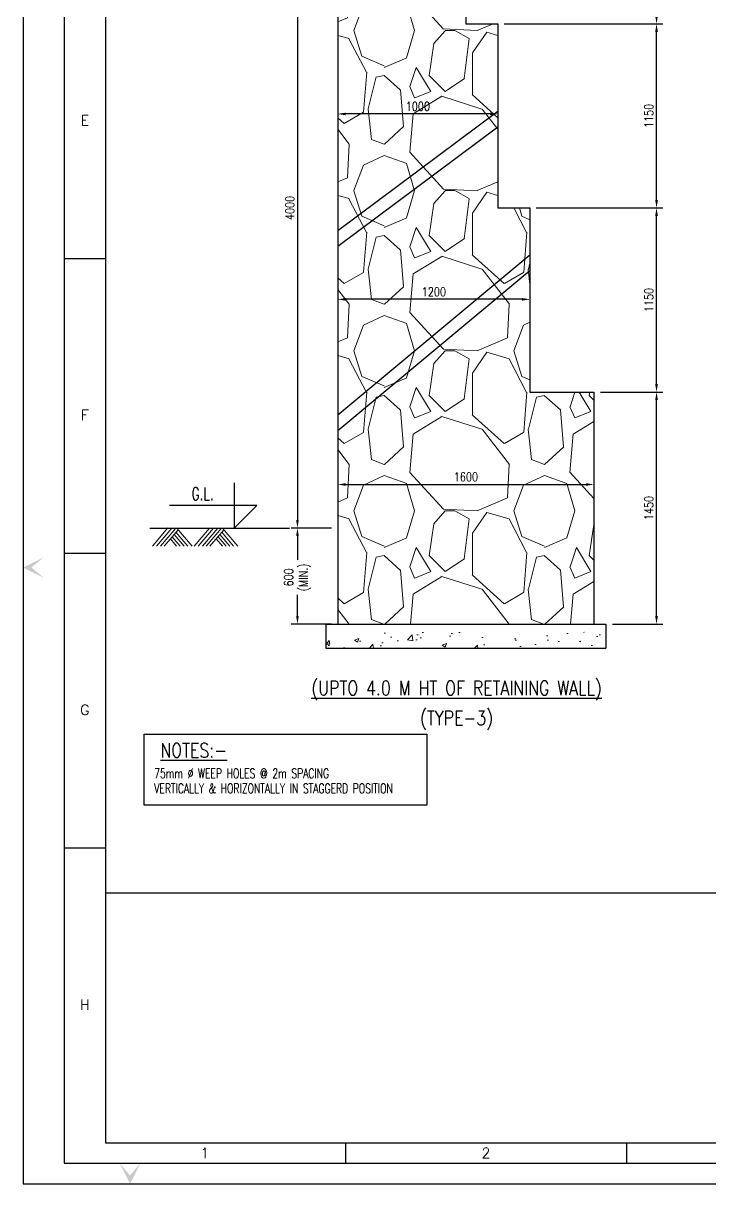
# Model space of a CAD drawing. Extents: x 455722 to 1142355, y -625363 to -272741.
# Drawn here: x 646689 to 668132, y -356295 to -320042 of the extents above; entities that cross this region are included whole.
import ezdxf
from ezdxf.enums import TextEntityAlignment as Align
from ezdxf.lldxf.tags import DXFTag

# ---------------------------------------------------------------- set-up
doc = ezdxf.new("R2010")
doc.units = 0
doc.header["$LTSCALE"] = 500
doc.header["$MEASUREMENT"] = 0
doc.layers.get('DEFPOINTS').update_dxf_attribs({"color": 4})
for name, color, linetype in [('BENOS', 4, 'Continuous'), ('FOOT', 4, 'Continuous'), ('PNA', 10, 'Continuous'), ('S-DIM-1', 5, 'Continuous'), ('S-TEXT', 2, 'Continuous'), ('S-TEXT-1', 4, 'Continuous'), ('S-TITIL', 6, 'Continuous')]:
    doc.layers.add(name, color=color, linetype=linetype)
doc.layers.add('hatch', color=7, linetype='Continuous', lineweight=5)
doc.layers.add('RIDE-PROFILE', color=8, linetype='Continuous', lineweight=25)
doc.styles.add('ROMANS', font='r.shx', dxfattribs={"width": 0.8, "height": 275, "bigfont": 'bigfont.shx'})
tags = doc.linetypes.add('HIDDEN', pattern=[0.375, 0.25, -0.125]).pattern_tags.tags
tags[6:7] = [DXFTag(74, 4), DXFTag(75, 0), DXFTag(340, '0'), DXFTag(46, 1.0), DXFTag(50, 0.0), DXFTag(44, 0.0), DXFTag(45, 0.0)]
tags[4:5] = [DXFTag(74, 4), DXFTag(75, 0), DXFTag(340, '0'), DXFTag(46, 1.0), DXFTag(50, 0.0), DXFTag(44, 0.0), DXFTag(45, 0.0)]
doc.dimstyles.new('dim20', dxfattribs={"dimtxt": 250, "dimasz": 250, "dimexe": 200, "dimexo": 200, "dimgap": 100, "dimtad": 1, "dimdec": 0, "dimlfac": 0.2, "dimzin": 0, "dimdsep": 46, "dimtxsty": 'ROMANS', "dimcen": 0, "dimclrd": 5, "dimclre": 5, "dimclrt": 4, "dimadec": 0, "dimazin": 0, "dimtfac": 1, "dimtdec": 0, "dimtix": 1, "dimtofl": 0, "dimtmove": 2, "dimatfit": 3, "dimfxl": 0, "dimtolj": 1, "dimtzin": 0, "dimlwd": -1, "dimlwe": -1, "dimarcsym": 0})

# ---------------------------------------------------------------- blocks, each defined once
blk = doc.blocks.new('*D240')
at = {"layer": 'DEFPOINTS', "color": 0, "transparency": 16777216}
for p in [(656514, -334451), (664514, -334451), (664514, -334451)]:
    blk.add_point(p, dxfattribs=at)
at = {"layer": 'S-DIM-1', "color": 5, "transparency": 16777216}
blk.add_line((656764, -334451), (664264, -334451), dxfattribs=at)
for points in [[(656764, -334409), (656764, -334493), (656514, -334451)], [(664264, -334409), (664264, -334493), (664514, -334451)]]:
    blk.add_solid(points, dxfattribs=at)
at = {"layer": 'S-DIM-1', "color": 4, "transparency": 16777216, "insert": (660514, -334213), "char_height": 275, "attachment_point": 5, "style": 'ROMANS'}
blk.add_mtext('\\A1;1600', dxfattribs=at)
blk = doc.blocks.new('*D241')
at = {"layer": 'DEFPOINTS', "color": 0, "transparency": 16777216}
for p in [(656514, -328667), (656514, -328667), (662514, -328667)]:
    blk.add_point(p, dxfattribs=at)
at = {"layer": 'S-DIM-1', "color": 5, "transparency": 16777216}
blk.add_line((662264, -328667), (656764, -328667), dxfattribs=at)
for points in [[(656764, -328626), (656764, -328709), (656514, -328667)], [(662264, -328626), (662264, -328709), (662514, -328667)]]:
    blk.add_solid(points, dxfattribs=at)
at = {"layer": 'S-DIM-1', "color": 4, "transparency": 16777216, "insert": (659514, -328430), "char_height": 275, "attachment_point": 5, "style": 'ROMANS'}
blk.add_mtext('\\A1;1200', dxfattribs=at)
blk = doc.blocks.new('*D242')
at = {"layer": 'DEFPOINTS', "color": 0, "transparency": 16777216}
for p in [(656514, -322876), (656514, -322876), (661514, -322876)]:
    blk.add_point(p, dxfattribs=at)
at = {"layer": 'S-DIM-1', "color": 5, "transparency": 16777216}
blk.add_line((661264, -322876), (656764, -322876), dxfattribs=at)
for points in [[(656764, -322835), (656764, -322918), (656514, -322876)], [(661264, -322835), (661264, -322918), (661514, -322876)]]:
    blk.add_solid(points, dxfattribs=at)
at = {"layer": 'S-DIM-1', "color": 4, "transparency": 16777216, "insert": (659014, -322639), "char_height": 275, "attachment_point": 5, "style": 'ROMANS'}
blk.add_mtext('\\A1;1000', dxfattribs=at)
blk = doc.blocks.new('*D243')
at = {"layer": 'DEFPOINTS', "color": 0, "transparency": 16777216}
for p in [(664514, -331562), (666469, -331562), (664889, -338812)]:
    blk.add_point(p, dxfattribs=at)
at = {"layer": 'S-DIM-1', "color": 5, "transparency": 16777216}
for p, q in [((664714, -331562), (666669, -331562)), ((666469, -338562), (666469, -331812)), ((665089, -338812), (666669, -338812))]:
    blk.add_line(p, q, dxfattribs=at)
for points in [[(666427, -331812), (666511, -331812), (666469, -331562)], [(666427, -338562), (666511, -338562), (666469, -338812)]]:
    blk.add_solid(points, dxfattribs=at)
at = {"layer": 'S-DIM-1', "color": 4, "transparency": 16777216, "insert": (666231, -335187), "char_height": 275, "attachment_point": 5, "rotation": 90, "style": 'ROMANS'}
blk.add_mtext('\\A1;1450', dxfattribs=at)
blk = doc.blocks.new('*D244')
at = {"layer": 'DEFPOINTS', "color": 0, "transparency": 16777216}
for p in [(662514, -325812), (666469, -325812), (664514, -331562)]:
    blk.add_point(p, dxfattribs=at)
at = {"layer": 'S-DIM-1', "color": 5, "transparency": 16777216}
for p, q in [((662714, -325812), (666669, -325812)), ((666469, -331312), (666469, -326062)), ((664714, -331562), (666669, -331562))]:
    blk.add_line(p, q, dxfattribs=at)
for points in [[(666427, -326062), (666511, -326062), (666469, -325812)], [(666427, -331312), (666511, -331312), (666469, -331562)]]:
    blk.add_solid(points, dxfattribs=at)
at = {"layer": 'S-DIM-1', "color": 4, "transparency": 16777216, "insert": (666231, -328687), "char_height": 275, "attachment_point": 5, "rotation": 90, "style": 'ROMANS'}
blk.add_mtext('\\A1;1150', dxfattribs=at)
blk = doc.blocks.new('*D245')
at = {"layer": 'DEFPOINTS', "color": 0, "transparency": 16777216}
for p in [(661514, -320062), (666469, -320062), (662514, -325812)]:
    blk.add_point(p, dxfattribs=at)
at = {"layer": 'S-DIM-1', "color": 5, "transparency": 16777216}
for p, q in [((661714, -320062), (666669, -320062)), ((666469, -325562), (666469, -320312)), ((662714, -325812), (666669, -325812))]:
    blk.add_line(p, q, dxfattribs=at)
for points in [[(666427, -320312), (666511, -320312), (666469, -320062)], [(666427, -325562), (666511, -325562), (666469, -325812)]]:
    blk.add_solid(points, dxfattribs=at)
at = {"layer": 'S-DIM-1', "color": 4, "transparency": 16777216, "insert": (666231, -322937), "char_height": 275, "attachment_point": 5, "rotation": 90, "style": 'ROMANS'}
blk.add_mtext('\\A1;1150', dxfattribs=at)
blk = doc.blocks.new('*D246')
at = {"layer": 'DEFPOINTS', "color": 0, "transparency": 16777216}
for p in [(666469, -315812), (667544, -315812), (661514, -320062)]:
    blk.add_point(p, dxfattribs=at)
at = {"layer": 'S-DIM-1', "color": 5, "transparency": 16777216}
for p, q in [((667344, -315812), (666269, -315812)), ((666469, -319812), (666469, -316062)), ((661714, -320062), (666669, -320062))]:
    blk.add_line(p, q, dxfattribs=at)
for points in [[(666427, -316062), (666511, -316062), (666469, -315812)], [(666427, -319812), (666511, -319812), (666469, -320062)]]:
    blk.add_solid(points, dxfattribs=at)
at = {"layer": 'S-DIM-1', "color": 4, "transparency": 16777216, "insert": (666231, -317937), "char_height": 275, "attachment_point": 5, "rotation": 90, "style": 'ROMANS'}
blk.add_mtext('\\A1;850', dxfattribs=at)
blk = doc.blocks.new('*D247')
at = {"layer": 'DEFPOINTS', "color": 0, "transparency": 16777216}
for p in [(656514, -315812), (655254, -335812), (656514, -335812)]:
    blk.add_point(p, dxfattribs=at)
at = {"layer": 'S-DIM-1', "color": 5, "transparency": 16777216}
for p, q in [((656314, -315812), (655054, -315812)), ((655254, -316062), (655254, -335562)), ((656314, -335812), (655054, -335812))]:
    blk.add_line(p, q, dxfattribs=at)
for points in [[(655213, -316062), (655296, -316062), (655254, -315812)], [(655213, -335562), (655296, -335562), (655254, -335812)]]:
    blk.add_solid(points, dxfattribs=at)
at = {"layer": 'S-DIM-1', "color": 4, "transparency": 16777216, "insert": (655017, -325812), "char_height": 275, "attachment_point": 5, "rotation": 90, "style": 'ROMANS'}
blk.add_mtext('\\A1;4000', dxfattribs=at)
blk = doc.blocks.new('*D233')
at = {"layer": 'DEFPOINTS', "color": 0, "transparency": 16777216}
for p in [(656514, -335812), (655254, -338812), (656514, -338812)]:
    blk.add_point(p, dxfattribs=at)
at = {"layer": 'S-DIM-1', "color": 5, "transparency": 16777216}
for p, q in [((656314, -335812), (655054, -335812)), ((655254, -336062), (655254, -336809)), ((655254, -338562), (655254, -337899)), ((656314, -338812), (655054, -338812))]:
    blk.add_line(p, q, dxfattribs=at)
for points in [[(655213, -336062), (655296, -336062), (655254, -335812)], [(655213, -338562), (655296, -338562), (655254, -338812)]]:
    blk.add_solid(points, dxfattribs=at)
at = {"layer": 'S-DIM-1', "color": 4, "transparency": 16777216, "insert": (655254, -337354), "char_height": 275, "attachment_point": 5, "rotation": 90, "style": 'ROMANS'}
blk.add_mtext('\\A1;600\\P(MIN.)', dxfattribs=at)
blk = doc.blocks.new('FOLDER')
at = {"layer": 'PNA'}
for points in [[(-1250, 2500), (0, 0), (0, 1000)], [(1250, 2500), (0, 0), (0, 1000)]]:
    blk.add_solid(points, dxfattribs=at)
blk = doc.blocks.new('SHEET')
at = {"color": 1}
blk.add_line((762042, -118391, -8), (676135, -118391, -8), dxfattribs=at)
at = {"elevation": -8, "flags": 128}
blk.add_lwpolyline([(674017, -125881), (763101, -125881), (763101, -63214), (674017, -63214)], close=True, dxfattribs=at)
at = {"layer": 'PNA'}
for p, q in [((675076, -102021, -8), (676135, -102021, -8)), ((675076, -109621, -8), (676135, -109621, -8)), ((675076, -117221, -8), (676135, -117221, -8)), ((682323, -124822, -8), (682323, -125351, -8)), ((689570, -124822, -8), (689570, -125351, -8))]:
    blk.add_line(p, q, dxfattribs=at)
at = {"layer": 'PNA', "color": 1, "elevation": -8}
for points in [[(675076, -125351), (762572, -125351), (762572, -63743), (675076, -63743)], [(676135, -124822), (762042, -124822), (762042, -64273), (676135, -64273)]]:
    blk.add_lwpolyline(points, close=True, dxfattribs=at)
at = {"layer": 'PNA', "xscale": 0.2118545526379952, "yscale": 0.2118545526379952, "zscale": 0.2118545526379952, "rotation": 270}
blk.add_blockref('FOLDER', (674017, -109992, -8), dxfattribs=at)
at = {"layer": 'PNA', "xscale": 0.2118545530764889, "yscale": 0.2118545530764889, "zscale": 0.2118545530764889}
blk.add_blockref('FOLDER', (676771, -125881, -8), dxfattribs=at)
at = {"layer": 'PNA', "style": 'ROMANS'}
for s, p in [('E', (675605, -98461, -8)), ('F', (675605, -106061, -8)), ('G', (675605, -113661, -8)), ('H', (675605, -121262, -8)), ('1', (678700, -125086, -8)), ('2', (685947, -125086, -8))]:
    blk.add_text(s, height=265, dxfattribs=at).set_placement(p, align=Align.MIDDLE)

msp = doc.modelspace()

# ---------------------------------------------------------------- hatches: boundary and pattern name
at = {"layer": 'hatch'}
h = msp.add_hatch(dxfattribs=at)
h.set_pattern_fill('GRAVEL', color=256, scale=5000, angle=90, style=0)
h.set_pattern_definition([(318.0128, (147933.9, -381705.12), (45000.0067, -39999.99116), [672.68, -66595.44]), (274.9697, (148433.91, -382155.12), (-4999.956535, 60000.00526), [1154.34, -114279.625]), (222.5104, (148533.9, -383305.12), (55000.04337, 49999.9536), [813.94, -80580.16]), (357.2737, (149783.91, -385255.12), (-100000.00147, 4999.98009), [1051.19, -104067.79]), (22.8337, (150833.91, -385305.12), (-59999.98206, -25000.04953), [1030.775, -102046.865]), (87.2737, (151783.91, -384905.12), (-4999.98009, -100000.00147), [1051.19, -104067.79]), (127.6942, (151833.91, -383855.12), (49999.952026, -65000.03673), [1390.145, -137624.245]), (162.2553, (150983.91, -382755.12), (-109999.981156, 35000.053814), [1312.44, -129931.605]), (211.4296, (149733.91, -382355.12), (-64999.97518, -40000.04117), [1054.75, -104420.365]), (265.2364, (148833.9, -382905.1), (4999.95766, 55000.00473), [1204.16, -59003.815]), (312.3974, (148733.91, -384105.12), (54999.96041, -60000.036755), [1557.24, -154166.875]), (228.8141, (149833.9, -380305.1), (-29999.98657, -35000.01473), [531.505, -52619.22]), (261.4692, (149483.9, -380705.12), (10000.03955, 64999.99142), [1011.185, -100107.555]), (315, (149334, -381705), (5000.002, -9e-13), [707.105, -6363.96]), (293.1986, (148733.9, -382055.1), (-10000.0066, 24999.99865), [380.79, -37698.075]), (21.8014, (148883.9, -382405.1), (-15000.0014, -4999.9996), [538.515, -26387.31]), (120.9638, (149383.9, -382205.1), (-10000.0124, 14999.9901), [874.645, -28280.115]), (251.5651, (148933.9, -381455.1), (4999.992, 10000.002), [632.455, -15178.935]), (106.3895, (148883.9, -385305.12), (-14999.96355, 50000.01099), [886, -87714.225]), (160.3462, (148633.9, -384455.12), (55000.01068, -19999.97624), [743.305, -73587.04]), (23.1986, (147933.9, -381455.1), (-24999.99865, -10000.0066), [761.575, -37317.29]), (73.6105, (148633.9, -381155.12), (-14999.96355, -50000.01099), [886, -87714.225]), (69.444, (151983.9, -385305.1), (-9999.98, -25000.0092), [854.4, -41865.62]), (24.7751, (152283.9, -384505.12), (-55000.0171, -24999.96095), [715.89, -70873.215]), (156.8014, (152933.9, -381405.1), (-24999.99865, 10000.0066), [761.575, -37317.29]), (107.354, (152233.9, -381105.12), (19999.97251, -65000.0101), [838.155, -82977.12]), (159.444, (152933.9, -383855.1), (25000.0092, -9999.98), [427.2, -42292.82]), (191.3099, (152933.9, -381705.1), (-20000.0038, -4999.9882), [254.95, -25240.145]), (255.9638, (152683.9, -381755.1), (4999.9903, 15000.0027), [1030.775, -19584.75]), (276.009, (152433.9, -382755.12), (-4999.99659, 49999.99875), [955.25, -94569.615]), (33.6901, (149833.9, -382205.1), (-9999.9978, -5000.0067), [721.11, -17306.645]), (83.1572, (150433.91, -381805.12), (10000.03999, 84999.99683), [1258.97, -124637.815]), (150.9454, (150583.9, -380555.1), (35000.00192, -20000.00014), [514.78, -50963.37]), (180, (150134, -380305), (-5000, -5000), [300, -4700]), (210.2564, (152283.9, -382855.12), (35000.01228, 19999.97443), [694.62, -68767.6]), (138.0128, (151683.9, -383205.12), (-45000.0067, 39999.99116), [1345.36, -65922.76]), (90, (150684, -382305), (-5000, 5000), [1300, -3700]), (55.3048, (150683.9, -381005.12), (-35000.04305, -49999.9713), [790.57, -78266.37]), (344.0546, (151133.9, -380355.1), (20000.0006, -4999.99945), [728.01, -35672.54]), (297.646, (151833.91, -380555.12), (50000.03857, -94999.97904), [1185.325, -117347.37]), (265.4261, (152383.91, -381605.12), (-4999.974006, -65000.00279), [1253.995, -124145.37])])
h.paths.add_polyline_path([(656513.5, -338812.278), (664513.5, -338812.278), (664513.5, -331562.278), (662513.5, -331562.278), (662513.5, -325812.278), (661513.5, -325812.278), (661513.5, -320062.278), (660513.5, -320062.278), (660513.5, -315812.278), (656513.5, -315812.278)])
h.paths.add_polyline_path([(660078.083, -334419.673), (660948.917, -334419.673), (660948.917, -334007.173), (660078.083, -334007.173)], flags=24)
h.paths.add_polyline_path([(659078.083, -328635.935), (659948.917, -328635.935), (659948.917, -328223.435), (659078.083, -328223.435)], flags=24)
h.paths.add_polyline_path([(658578.083, -322845.179), (659448.917, -322845.179), (659448.917, -322432.679), (658578.083, -322432.679)], flags=24)
h = msp.add_hatch(dxfattribs=at)
h.set_pattern_fill('AR-CONC', color=256, scale=7.5, style=0)
h.set_pattern_definition([(50, (685159.1, -292629), (1366.385, -119.543), [142.875, -1571.625]), (355, (685159, -292629), (-264.32, 1432.925), [114.3, -1257.3]), (100.451, (685272.9, -292639), (1102.07, 1313.375), [121.425, -1335.675]), (46.1842, (685159, -292248), (2033.093, -315.32), [214.31, -2357.44]), (96.6356, (685328.5, -292274.3), (1780.53, 1855.69), [182.14, -2003.51]), (351.184, (685159, -292248), (1780.535, 1855.69), [171.45, -1885.95]), (21, (685349.6, -292343.2), (1137.112, -766.991), [142.875, -1571.625]), (326, (685349.6, -292343.2), (463.515, 1381.41), [114.3, -1257.3]), (71.4514, (685444.3, -292407.1), (1600.624, 614.42), [121.425, -1335.675]), (37.5, (685159.06, -292629), (23.1645, 634.163), [0, -1242.06, 0, -1276.35, 0, -1262.062]), (7.5, (685159.06, -292629), (501.1475, 751.354), [0, -727.71, 0, -1213.485, 0, -481.0125]), (327.5, (684734.25, -292629), (1016.9295, -42.9656), [0, -476.25, 0, -1485.9, 0, -1971.675]), (317.5, (684543.75, -292629), (1110.969, 190.699), [0, -619.125, 0, -986.79, 0, -1400.175])])
h.paths.add_polyline_path([(664888.5, -339562.278), (664888.5, -339062.278), (656157.63, -339062.278), (656157.63, -339562.278)])

# ---------------------------------------------------------------- linework, layer by layer
at = {"color": 2}
msp.add_lwpolyline([(653273.895, -334396.94), (653273.895, -335812.278), (653981.002, -335105.171), (651259.798, -335105.171)], dxfattribs=at)
at = {"layer": 'BENOS'}
for p, q in [((656513.5, -315312.278), (656513.5, -338812.278)), ((660513.5, -315312.278), (660513.5, -320062.278)), ((660513.5, -320062.278), (661513.5, -320062.278)), ((661513.5, -320062.278), (661513.5, -325812.278)), ((661513.5, -325812.278), (662513.5, -325812.278)), ((662513.5, -325812.278), (662513.5, -331562.278)), ((662513.5, -331562.278), (664513.5, -331562.278)), ((664513.5, -331562.278), (664513.5, -338812.278)), ((656138.5, -338812.278), (656138.5, -339562.278)), ((656138.5, -338812.278), (664888.5, -338812.278)), ((664888.5, -338812.278), (664888.5, -339562.278)), ((656138.5, -339562.278), (664888.5, -339562.278))]:
    msp.add_line(p, q, dxfattribs=at)
at = {"layer": 'BENOS', "color": 2}
msp.add_line((650641.44, -335812.278), (655004.269, -335812.278), dxfattribs=at)
at = {"layer": 'FOOT', "linetype": 'Continuous'}
msp.add_lwpolyline([(650469.695, -342245.812), (659293.846, -342245.812), (659293.846, -344471.903), (650469.695, -344471.903)], close=True, dxfattribs=at)
at = {"layer": 'hatch'}
for p, q in [((651203.675, -335808.906), (650722.269, -336378.695)), ((651335.018, -335812.278), (650856.462, -336378.695)), ((651454.557, -335812.278), (650973.152, -336382.066)), ((651526.72, -335864.98), (651089.842, -336382.066)), ((651401.279, -336013.451), (651712.716, -336382.066)), ((651459.624, -335944.395), (651829.406, -336382.066)), ((651482.925, -335813.144), (651963.598, -336382.066)), ((652510.049, -335812.278), (652028.644, -336382.066)), ((652633.942, -335812.278), (652152.536, -336382.066)), ((652765.285, -335815.65), (652286.729, -336382.066)), ((652884.824, -335812.278), (652403.419, -336382.066)), ((652956.987, -335864.98), (652520.109, -336382.066)), ((652831.546, -336013.451), (653142.983, -336382.066)), ((652889.891, -335944.395), (653259.673, -336382.066)), ((652913.192, -335813.144), (653393.865, -336382.066)), ((651284.589, -336151.565), (651479.336, -336382.066)), ((651342.934, -336082.508), (651596.026, -336382.066)), ((652714.856, -336151.565), (652909.603, -336382.066)), ((652773.201, -336082.508), (653026.293, -336382.066))]:
    msp.add_line(p, q, dxfattribs=at)
at = {"layer": 'RIDE-PROFILE', "color": 2, "linetype": 'HIDDEN', "ltscale": 150}
for p, q in [((661513.5, -322796.776), (656513.5, -326523.449)), ((661513.5, -323287.306), (656513.5, -327013.979)), ((662513.5, -327283.774), (656513.5, -332283.534)), ((662513.5, -327774.304), (656513.5, -332774.064))]:
    msp.add_line(p, q, dxfattribs=at)
at = {"layer": 'S-DIM-1'}
msp.add_line((656513.5, -335812.278), (656513.5, -338812.278), dxfattribs=at)

# ---------------------------------------------------------------- block references
at = {"xscale": 1.211507295708977, "yscale": 1.211507295708977, "zscale": 1.211507295708977}
msp.add_blockref('SHEET', (-169886.657, -203788.822, 9.11), dxfattribs=at)

# ---------------------------------------------------------------- texts
at = {"layer": 'S-TEXT', "color": 2, "ltscale": 11, "style": 'ROMANS', "width": 0.7}
msp.add_text('G.L.', height=400, dxfattribs=at).set_placement((651946.353, -334941.347))
at = {"layer": 'S-TEXT-1', "linetype": 'ByBlock', "style": 'ROMANS', "width": 0.7}
for s, p in [('75mm %%C WEEP HOLES @ 2m SPACING ', (650780.937, -343473.893)), ('VERTICALLY & HORIZONTALLY IN STAGGERD POSITION', (650780.937, -343944.62))]:
    msp.add_text(s, height=300, dxfattribs=at).set_placement(p, align=Align.MIDDLE_LEFT)
at = {"layer": 'S-TITIL', "style": 'ROMANS', "width": 0.8}
for s, p in [('%%U(UPTO 4.0 M HT OF RETAINING WALL)', (660222.177, -340841.915)), ('(TYPE-3)', (660222.177, -341773.786))]:
    msp.add_text(s, height=450, dxfattribs=at).set_placement(p, align=Align.MIDDLE)
msp.add_text('%%UNOTES:-', height=450, dxfattribs=at).set_placement((652014.21, -342975.835), align=Align.CENTER)

# ---------------------------------------------------------------- dimensions: what is measured, and where the dimension line sits
at = {"layer": 'S-DIM-1'}
for base, p1, p2, picture, middle in [((655254.269, -335812.278), (656513.5, -315812.278), (656513.5, -335812.278), '*D247', (655016.769, -325812.278)), ((666468.976, -315812.278), (661513.5, -320062.278), (667544.476, -315812.278), '*D246', (666231.476, -317937.278)), ((666468.976, -320062.278), (662513.5, -325812.278), (661513.5, -320062.278), '*D245', (666231.476, -322937.278)), ((666468.976, -325812.278), (664513.5, -331562.278), (662513.5, -325812.278), '*D244', (666231.476, -328687.278)), ((666468.976, -331562.278), (664888.5, -338812.278), (664513.5, -331562.278), '*D243', (666231.476, -335187.278))]:
    dim = msp.add_linear_dim(base=base, p1=p1, p2=p2, angle=90, dimstyle='dim20', dxfattribs=at)
    dim.commit()
    dim.dimension.update_dxf_attribs({"geometry": picture, "text_midpoint": middle})
for base, p1, p2, picture, middle in [((656513.5, -322876.429), (661513.5, -322876.429), (656513.5, -322876.429), '*D242', (659013.5, -322638.929)), ((656513.5, -328667.185), (662513.5, -328667.185), (656513.5, -328667.185), '*D241', (659513.5, -328429.685)), ((664513.5, -334450.923), (656513.5, -334450.923), (664513.5, -334450.923), '*D240', (660513.5, -334213.423))]:
    dim = msp.add_linear_dim(base=base, p1=p1, p2=p2, dimstyle='dim20', dxfattribs=at)
    dim.commit()
    dim.dimension.update_dxf_attribs({"geometry": picture, "text_midpoint": middle})
dim = msp.add_linear_dim(base=(655254.269, -338812.278), p1=(656513.5, -335812.278), p2=(656513.5, -338812.278), angle=90, text='<>\\X(MIN.)', dimstyle='dim20', dxfattribs=at)
dim.commit()
dim.dimension.update_dxf_attribs({"geometry": '*D233', "text_midpoint": (655254.269, -337353.945), "dimtype": 160})

doc.saveas('drawing.dxf')
